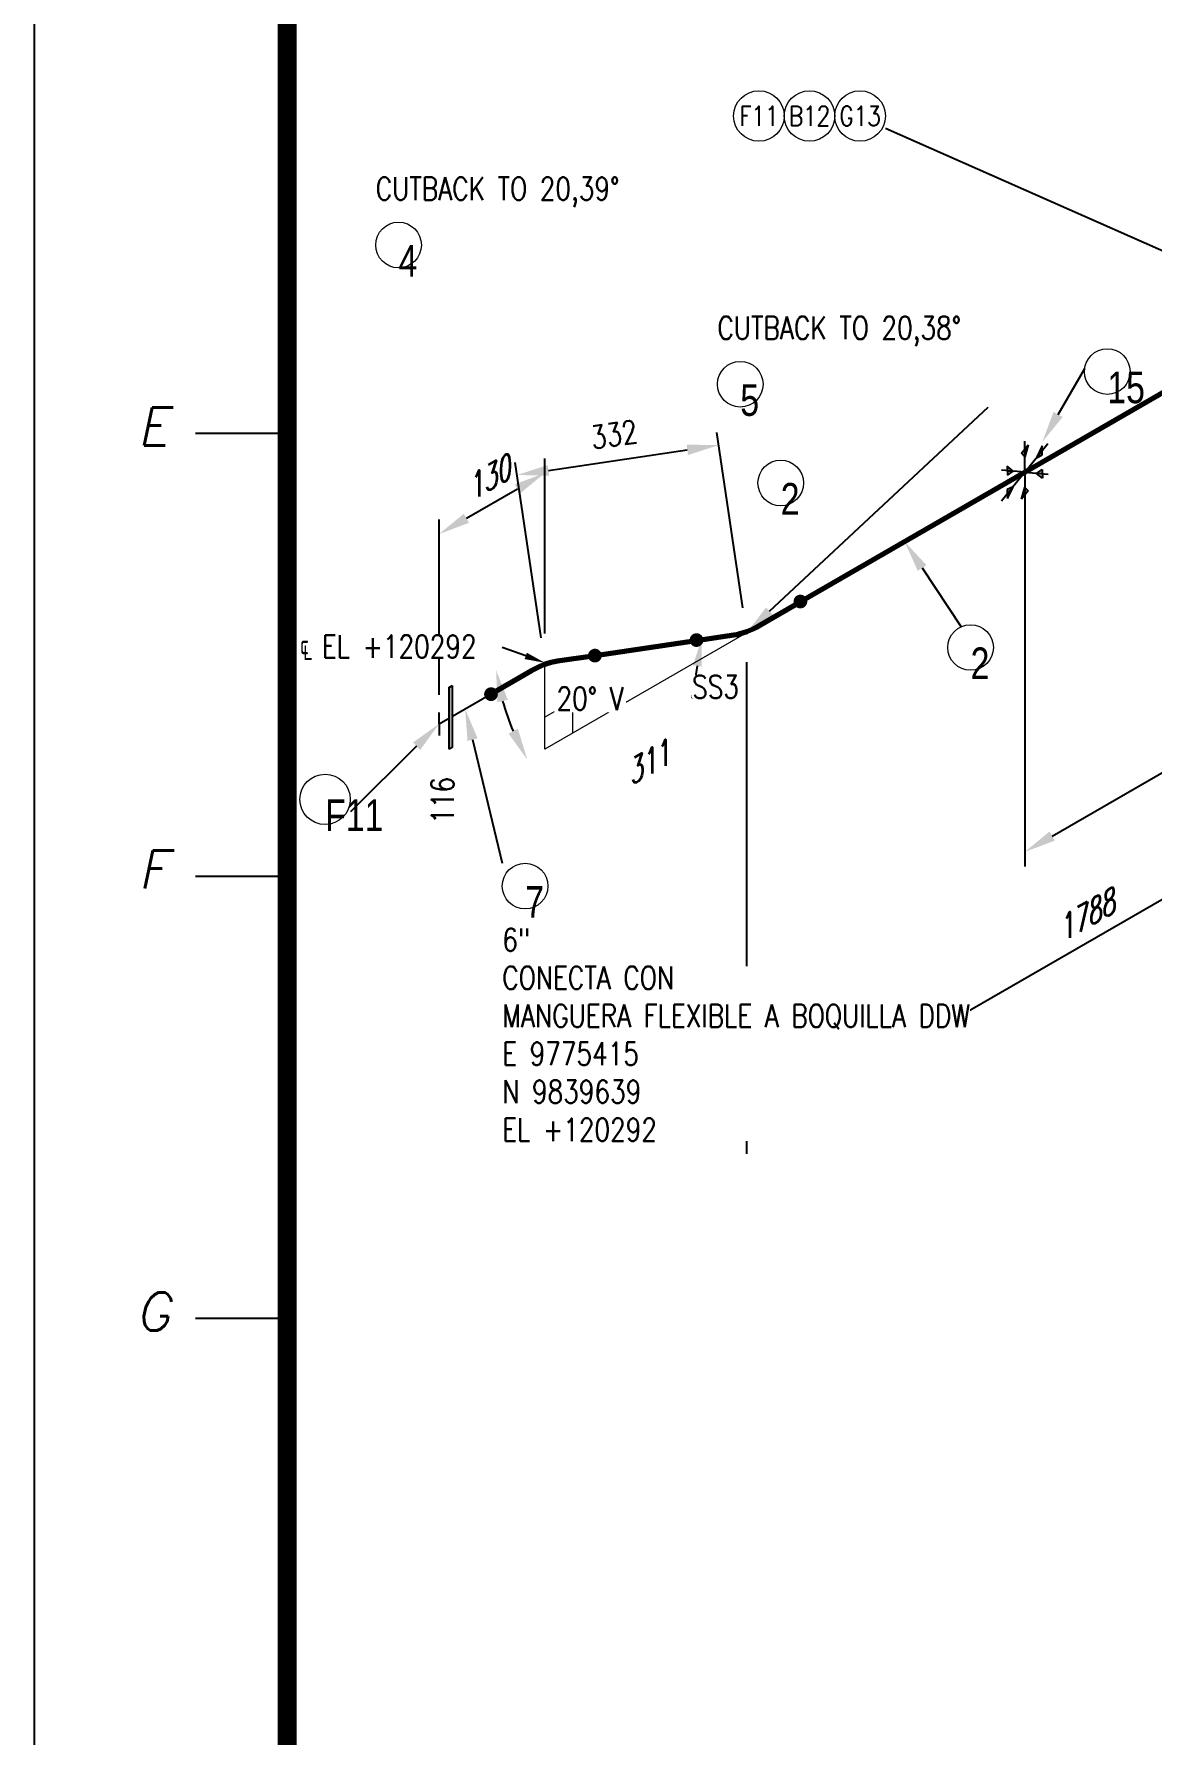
# Model space of a CAD drawing. Header units: millimetres. Extents: x 0 to 841, y 0 to 594.
# Drawn here: x 0 to 88.3, y 316.1 to 450.5 of the extents above; entities that cross this region are included whole.
import ezdxf
from ezdxf import colors
from ezdxf.entities.mleader import LeaderData, LeaderLine
from ezdxf.enums import TextEntityAlignment as Align
from ezdxf.math import Vec2, Vec3

# ---------------------------------------------------------------- set-up
doc = ezdxf.new("R2018")
doc.units = ezdxf.units.MM
doc.header["$LTSCALE"] = 0.25
doc.set_wipeout_variables(frame=1)
for name, color, linetype, lineweight in [('Annotation', 7, 'Continuous', 0), ('Dimension', 1, 'Continuous', 0), ('FORMATO_TEXTO', 7, 'Continuous', 13), ('Pipe', 3, 'Continuous', 70), ('Skew Box', 7, 'Continuous', 0)]:
    doc.layers.add(name, color=color, linetype=linetype, lineweight=lineweight)
for name, color, linetype in [('ROTULO', 7, 'Continuous'), ('Supports', 7, 'Continuous'), ('Title Block', 7, 'Continuous'), ('Valve', 4, 'Continuous'), ('Weld', 1, 'Continuous')]:
    doc.layers.add(name, color=color, linetype=linetype)
doc.styles.add('AdskIsoAnnotation', font='romans.shx', dxfattribs={"width": 0.8, "height": 1})
doc.styles.add('AdskIsoMetric', font='romans.shx', dxfattribs={"width": 0.8, "height": 1.8})
doc.styles.add('AdskIsoMetric-30', font='romans.shx', dxfattribs={"width": 0.8, "height": 1.8})
doc.styles.add('AdskIsoMetric30', font='romans.shx', dxfattribs={"width": 0.8, "oblique": 30, "height": 1.8})
doc.styles.add('ROMANS', font='romans', dxfattribs={"oblique": 10})
doc.styles.add('ROTULO_DML', font='iso.shx')
doc.styles.get("Standard").update_dxf_attribs({"font": 'arial.ttf'})
doc.dimstyles.new('AdskIsoMetric', dxfattribs={"dimtxt": 2.5, "dimasz": 2.5, "dimexe": 1, "dimexo": 2, "dimgap": 0.8, "dimtad": 1, "dimdec": 0, "dimrnd": 1, "dimzin": 0, "dimdsep": 46, "dimtxsty": 'AdskIsoMetric', "dimcen": 0, "dimclrt": 7, "dimadec": 0, "dimazin": 0, "dimtfac": 1, "dimtdec": 0, "dimtmove": 1, "dimatfit": 3, "dimfxl": 1, "dimtfill": 1, "dimfrac": 2, "dimtolj": 1, "dimtzin": 0, "dimarcsym": 0})

# ---------------------------------------------------------------- blocks, each defined once
blk = doc.blocks.new('Title Block A304')
at = {"layer": 'ROTULO', "color": 255}
for p, q in [((12.76, 418.93), (20, 418.93)), ((12.76, 383.93), (20, 383.93)), ((12.76, 349), (20, 349))]:
    blk.add_line(p, q, dxfattribs=at)
at = {"layer": 'ROTULO'}
blk.add_lwpolyline([(0, 0), (841, 0), (841, 594), (0, 594), (0, 0)], dxfattribs=at)
blk.add_lwpolyline([(0, 0), (841, 0), (841, 594), (0, 594), (0, 0)], dxfattribs=at)
at = {"layer": 'ROTULO', "const_width": 1.5}
blk.add_lwpolyline([(831, 583.69), (20, 583.69), (20, 10.31), (830.57, 10.31)], close=True, dxfattribs=at)
at = {"layer": 'FORMATO_TEXTO', "style": 'ROTULO_DML'}
for tag, p, height in [('PLANO ', (21.62, 575.97), 1.5), ('ARCHIVO ACAD', (786.29, 12.03), 1.6)]:
    blk.add_attdef(tag, p, '', height=height, dxfattribs=at)
at = {"layer": 'FORMATO_TEXTO', "style": 'ROMANS'}
for tag, p in [('PROYECTO 1', (787.04, 43.84)), ('PROYECTO 2', (787.33, 40.24)), ('LINENUMBER', (786.84, 36.53))]:
    blk.add_attdef(tag, text='', height=1.8, dxfattribs=at).set_placement(p, align=Align.CENTER)
at = {"layer": 'ROTULO', "color": 255, "style": 'ROMANS', "oblique": 12}
for s, p in [('E', (9.4, 417.96)), ('F', (9.4, 382.96)), ('G', (9.4, 348.02))]:
    blk.add_text(s, height=3, dxfattribs=at).set_placement(p, align=Align.CENTER)
blk = doc.blocks.new('Stub-End-1-IsoLeft')
at = {"color": 0, "linetype": 'ByBlock', "lineweight": -2, "extrusion": (0, 0.816497, 0.57735)}
for p, q in [((-0.106, 0.138), (-0.238, 0.061)), ((-0.172, 0.099), (0.172, -0.099))]:
    blk.add_line(p, q, dxfattribs=at)
blk = doc.blocks.new('FittingFlange-1-IsoLeft')
at = {"color": 0, "linetype": 'Continuous', "lineweight": -2}
blk.add_wipeout([(-0.158, -0.11), (-0.172, -0.102), (0.177, 0.1), (0.192, 0.091)], dxfattribs=at)
at = {"color": 0, "linetype": 'Continuous', "lineweight": -2, "extrusion": (0, 0.816497, 0.57735)}
for p, q in [((-0.177, -0.102), (0.177, 0.102)), ((0.196, 0.091), (-0.158, -0.113)), ((0.177, 0.102), (0.196, 0.091)), ((-0.158, -0.113), (-0.177, -0.102))]:
    blk.add_line(p, q, dxfattribs=at)
blk = doc.blocks.new('Support-Anchor-1-IsoLeft')
at = {"layer": 'Title Block'}
h = blk.add_hatch(color=256, dxfattribs=at)
h.paths.add_polyline_path([(-0.133, -0.077), (-0.098, -0.082), (-0.088, -0.051)], flags=0)
h.paths.add_polyline_path([(-0.088, -0.051), (-0.168, -0.071), (-0.133, -0.077)], flags=0)
h.paths.add_polyline_path([(-0.181, 0.028), (-0.207, 0.013), (-0.121, 0.019)], flags=0)
h.paths.add_polyline_path([(-0.181, 0.028), (-0.121, 0.019), (-0.156, 0.043)], flags=0)
h.paths.add_polyline_path([(-0.049, 0.105), (-0.074, 0.09), (-0.032, 0.07)], flags=0)
h.paths.add_polyline_path([(0.086, 0.05), (0.13, 0.075), (0.095, 0.08)], flags=0)
h.paths.add_polyline_path([(0.121, -0.019), (0.181, -0.028), (0.207, -0.013)], flags=0)
h.paths.add_polyline_path([(0.049, -0.105), (0.074, -0.09), (0.032, -0.07)], flags=0)
h.paths.add_polyline_path([(0.023, -0.12), (0.049, -0.105), (0.032, -0.07)], flags=0)
h.paths.add_polyline_path([(0.121, -0.019), (0.156, -0.043), (0.181, -0.028)], flags=0)
h.paths.add_polyline_path([(0.13, 0.075), (0.086, 0.05), (0.165, 0.07)], flags=0)
h.paths.add_polyline_path([(-0.049, 0.105), (-0.032, 0.07), (-0.023, 0.12)], flags=0)
at = {"color": 0, "linetype": 'ByBlock', "lineweight": -2, "ltscale": 0.0625, "extrusion": (0, 0.816497, 0.57735)}
for p, q in [((-0.074, 0.09), (-0.023, 0.12)), ((-0.023, 0.12), (-0.032, 0.07)), ((-0.156, 0.043), (-0.207, 0.013)), ((-0.207, 0.013), (-0.121, 0.019)), ((-0.181, 0.028), (-0.121, 0.019)), ((-0.121, 0.019), (-0.156, 0.043)), ((-0.032, 0.07), (-0.074, 0.09)), ((-0.049, 0.105), (-0.032, 0.07)), ((0.086, 0.05), (0.095, 0.08)), ((0.13, 0.075), (0.086, 0.05)), ((0.165, 0.07), (0.086, 0.05)), ((0.095, 0.08), (0.165, 0.07)), ((-0.168, -0.071), (-0.088, -0.051)), ((-0.098, -0.082), (-0.168, -0.071)), ((-0.133, -0.077), (-0.088, -0.051)), ((-0.088, -0.051), (-0.098, -0.082)), ((0.032, -0.07), (0.023, -0.12)), ((0.023, -0.12), (0.074, -0.09)), ((0.049, -0.105), (0.032, -0.07)), ((0.074, -0.09), (0.032, -0.07)), ((0.207, -0.013), (0.121, -0.019)), ((0.181, -0.028), (0.121, -0.019)), ((0.121, -0.019), (0.156, -0.043)), ((0.156, -0.043), (0.207, -0.013))]:
    blk.add_line(p, q, dxfattribs=at)
at = {"color": 0, "linetype": 'ByBlock', "lineweight": -2, "extrusion": (0, 0.816497, 0.57735)}
for q in [(-0.065, 0.139), (-0.241, 0.037), (-0.177, -0.102), (0.177, 0.102), (0.065, -0.139), (0.241, -0.037)]:
    blk.add_line((0, 0), q, dxfattribs=at)
blk = doc.blocks.new('*D77')
at = {"layer": 'Defpoints', "color": 0, "transparency": 16777216}
for p in [(56.29, 403.15, 0), (36.51, 400.22, 0), (37.03, 397.77), (38.97, 393.15, 0)]:
    blk.add_point(p, dxfattribs=at)
at = {"layer": 'Dimension', "color": 0, "lineweight": -2, "transparency": 16777216}
blk.add_arc((56.29, 403.15), 20, 195.6005, 202.8334, dxfattribs=at)
at = {"layer": 'Dimension', "color": 0, "transparency": 16777216}
for points in [[(36.62, 397.69), (37.44, 397.86), (36.51, 400.22)], [(38.23, 395.58), (37.49, 395.2), (38.97, 393.15)]]:
    blk.add_solid(points, dxfattribs=at)
at = {"layer": 'Dimension', "color": 7, "transparency": 16777216, "insert": (43.94, 397.96), "char_height": 1.8, "attachment_point": 5, "style": 'AdskIsoMetric', "bg_fill": 3, "box_fill_scale": 1.1, "bg_fill_color": 256, "bg_fill_true_color": 13158600, "bg_fill_transparency": 0}
blk.add_mtext('\\A1;20° V', dxfattribs=at)
blk = doc.blocks.new('*D95')
at = {"layer": 'Defpoints', "color": 0, "transparency": 16777216}
for p in [(109.59, 433.92, 0), (78.29, 415.85, 0), (109.59, 403.92)]:
    blk.add_point(p, dxfattribs=at)
at = {"layer": 'Dimension', "color": 0, "lineweight": -2, "transparency": 16777216}
for p, q in [((78.29, 413.54), (78.29, 384.69)), ((80.45, 387.1), (107.42, 402.67))]:
    blk.add_line(p, q, dxfattribs=at)
at = {"layer": 'Dimension', "color": 0, "transparency": 16777216}
for points in [[(107.22, 403.03), (107.63, 402.31), (109.59, 403.92)], [(80.24, 387.46), (80.66, 386.74), (78.29, 385.85)]]:
    blk.add_solid(points, dxfattribs=at)
at = {"layer": 'Dimension', "color": 7, "transparency": 16777216, "insert": (93.94, 397.07), "char_height": 1.8, "attachment_point": 5, "rotation": 30, "style": 'AdskIsoMetric30', "bg_fill": 3, "box_fill_scale": 1.1, "bg_fill_color": 256, "bg_fill_true_color": 13158600, "bg_fill_transparency": 0}
blk.add_mtext('\\A1;1585', dxfattribs=at)
blk = doc.blocks.new('*D96')
at = {"layer": 'Defpoints', "color": 0, "transparency": 16777216}
for p in [(109.59, 433.92, 0), (56.29, 403.15, 0), (109.59, 393.92)]:
    blk.add_point(p, dxfattribs=at)
at = {"layer": 'Dimension', "color": 0, "lineweight": -2, "transparency": 16777216}
for p, q in [((56.29, 400.84), (56.29, 362)), ((58.46, 364.4), (107.42, 392.67))]:
    blk.add_line(p, q, dxfattribs=at)
at = {"layer": 'Dimension', "color": 0, "transparency": 16777216}
for points in [[(107.22, 393.03), (107.63, 392.31), (109.59, 393.92)], [(58.25, 364.76), (58.67, 364.04), (56.29, 363.15)]]:
    blk.add_solid(points, dxfattribs=at)
at = {"layer": 'Dimension', "color": 7, "transparency": 16777216, "insert": (82.94, 380.72), "char_height": 1.8, "attachment_point": 5, "rotation": 30, "style": 'AdskIsoMetric30', "bg_fill": 3, "box_fill_scale": 1.1, "bg_fill_color": 256, "bg_fill_true_color": 13158600, "bg_fill_transparency": 0}
blk.add_mtext('\\A1;1788', dxfattribs=at)
blk = doc.blocks.new('*D97')
at = {"layer": 'Defpoints', "color": 0, "transparency": 16777216}
for p in [(54.09, 417.99), (56.29, 403.15, 0), (40.37, 400.79, 0)]:
    blk.add_point(p, dxfattribs=at)
at = {"layer": 'Dimension', "color": 0, "lineweight": -2, "transparency": 16777216}
for p, q in [((56, 405.13), (53.95, 418.98)), ((40.64, 415.99), (51.62, 417.62)), ((40.07, 402.77), (38.02, 416.62))]:
    blk.add_line(p, q, dxfattribs=at)
at = {"layer": 'Dimension', "color": 0, "transparency": 16777216}
for points in [[(51.56, 418.03), (51.68, 417.21), (54.09, 417.99)], [(40.58, 416.41), (40.7, 415.58), (38.17, 415.63)]]:
    blk.add_solid(points, dxfattribs=at)
at = {"layer": 'Dimension', "color": 7, "transparency": 16777216, "insert": (45.83, 418.83), "char_height": 1.8, "attachment_point": 5, "rotation": 8.4338, "style": 'AdskIsoMetric', "bg_fill": 3, "box_fill_scale": 1.1, "bg_fill_color": 256, "bg_fill_true_color": 13158600, "bg_fill_transparency": 0}
blk.add_mtext('\\A1;332', dxfattribs=at)
blk = doc.blocks.new('*D98')
at = {"layer": 'Defpoints', "color": 0, "transparency": 16777216}
for p in [(40.37, 415.79), (40.37, 400.79, 0), (32, 395.96, 0)]:
    blk.add_point(p, dxfattribs=at)
at = {"layer": 'Dimension', "color": 0, "lineweight": -2, "transparency": 16777216}
for p, q in [((40.37, 403.1), (40.37, 416.94)), ((34.16, 412.21), (38.2, 414.54)), ((32, 398.27), (32, 412.11))]:
    blk.add_line(p, q, dxfattribs=at)
at = {"layer": 'Dimension', "color": 0, "transparency": 16777216}
blk.add_solid([(33.96, 412.57), (34.37, 411.85), (32, 410.96)], dxfattribs=at)
at = {"layer": 'Dimension', "color": 7, "transparency": 16777216, "insert": (35.74, 415.3), "char_height": 1.8, "attachment_point": 5, "rotation": 30.0014, "style": 'AdskIsoMetric30', "bg_fill": 3, "box_fill_scale": 1.1, "bg_fill_color": 256, "bg_fill_true_color": 13158600, "bg_fill_transparency": 0}
blk.add_mtext('\\A1;130', dxfattribs=at)
at = {"layer": 'Dimension', "color": 0, "transparency": 16777216}
blk.add_solid([(37.99, 414.9), (38.41, 414.18), (40.37, 415.79)], dxfattribs=at)
blk = doc.blocks.new('*D99')
at = {"layer": 'Defpoints', "color": 0, "transparency": 16777216}
for p in [(56.29, 403.15, 0), (40.37, 393.96, 0), (40.37, 393.96)]:
    blk.add_point(p, dxfattribs=at)
at = {"layer": 'Dimension', "color": 7, "transparency": 16777216, "insert": (48.33, 392.79), "char_height": 1.8, "attachment_point": 5, "rotation": 30, "style": 'AdskIsoMetric30', "bg_fill": 3, "box_fill_scale": 1.1, "bg_fill_color": 256, "bg_fill_true_color": 13158600, "bg_fill_transparency": 0}
blk.add_mtext('\\A1;311', dxfattribs=at)
blk = doc.blocks.new('*D100')
at = {"layer": 'Defpoints', "color": 0, "transparency": 16777216}
for p in [(40.37, 400.79, 0), (40.37, 400.79), (40.37, 393.96, 0)]:
    blk.add_point(p, dxfattribs=at)
at = {"layer": 'Dimension', "color": 7, "transparency": 16777216, "insert": (32.28, 389.92), "char_height": 1.8, "attachment_point": 5, "rotation": 90, "style": 'AdskIsoMetric-30', "bg_fill": 3, "box_fill_scale": 1.1, "bg_fill_color": 256, "bg_fill_true_color": 13158600, "bg_fill_transparency": 0}
blk.add_mtext('\\A1;116', dxfattribs=at)
blk = doc.blocks.new('Elbow-7-Iso2DSkew90')
at = {"color": 0, "linetype": 'ByBlock', "lineweight": -2, "extrusion": (-0.707107, 0.408248, -0.57735)}
for p, q in [((0.99, 0.15), (3.98, 0.59)), ((-4.24, -2.45), (-1.06, -0.61))]:
    blk.add_line(p, q, dxfattribs=at)
at = {"linetype": 'ByBlock', "extrusion": (7.21111e-17, -4.16334e-17, -1)}
blk.add_ellipse((-1.06, -7.42), major_axis=(4.17, 7.22), ratio=0.57735, start_param=-0.785427, end_param=-0.429618, dxfattribs=at)
blk = doc.blocks.new('Elbow-1-Iso2DSkew110')
at = {"color": 0, "linetype": 'ByBlock', "lineweight": -2, "extrusion": (0.707107, -0.408248, 0.57735)}
for p, q in [((1.06, 0.61), (4.24, 2.45)), ((-3.98, -0.59), (-0.99, -0.15))]:
    blk.add_line(p, q, dxfattribs=at)
at = {"linetype": 'ByBlock'}
blk.add_ellipse((1.06, 7.42), major_axis=(4.17, 7.23), ratio=0.57735, start_param=3.571208, end_param=3.926991, dxfattribs=at)
blk = doc.blocks.new('Buttweld')
at = {"lineweight": -2}
blk.add_hatch(color=0, dxfattribs=at).paths.add_polyline_path([(0.044, -0.003), (0.043, 0.005), (0.041, 0.013), (0.038, 0.02), (0.033, 0.026), (0.028, 0.032), (0.021, 0.037), (0.014, 0.04), (0.007, 0.042), (-0.001, 0.043), (-0.009, 0.042), (-0.017, 0.04), (-0.024, 0.037), (-0.03, 0.032), (-0.036, 0.026), (-0.04, 0.02), (-0.044, 0.013), (-0.046, 0.005), (-0.047, -0.003), (-0.046, -0.01), (-0.044, -0.018), (-0.04, -0.025), (-0.036, -0.032), (-0.03, -0.037), (-0.024, -0.042), (-0.017, -0.045), (-0.009, -0.047), (-0.001, -0.048), (0.007, -0.047), (0.014, -0.045), (0.021, -0.042), (0.028, -0.037), (0.033, -0.032), (0.038, -0.025), (0.041, -0.018), (0.043, -0.01)], is_closed=False, flags=0)
blk = doc.blocks.new('AnnoCircle')
at = {"color": 0, "linetype": 'ByBlock', "lineweight": -2}
blk.add_circle((0, 0), 1.002, dxfattribs=at)
at = {"color": 0, "linetype": 'ByBlock', "lineweight": -2, "width": 0.8, "flags": 106}
blk.add_attdef('XX', text='', height=1, dxfattribs=at).set_placement((0, 0), align=Align.MIDDLE_CENTER)
blk = doc.blocks.new('AnnoGroupThreeCircle')
at = {"color": 0, "linetype": 'ByBlock', "lineweight": -2}
blk.add_wipeout([(3.33, -1.11), (3.33, 1.11), (-3.33, 1.11), (-3.33, -1.11)], dxfattribs=at)
for centre in [(-2.22, 0), (0, 0), (2.22, 0)]:
    blk.add_circle(centre, 1.11, dxfattribs=at)
at = {"color": 0, "linetype": 'ByBlock', "lineweight": -2, "style": 'AdskIsoAnnotation', "width": 0.8}
for tag, p in [('X00', (-2.22, 0)), ('X03', (0, 0)), ('X06', (2.22, 0))]:
    blk.add_attdef(tag, text='', height=0.867, dxfattribs=at).set_placement(p, align=Align.MIDDLE_CENTER)
blk = doc.blocks.new('AnnoGroupOneCircle')
at = {"color": 0, "linetype": 'ByBlock', "lineweight": -2}
blk.add_wipeout([(1.11, 1.11), (-1.11, 1.11), (-1.11, -1.11), (1.11, -1.11)], dxfattribs=at)
blk.add_circle((0, 0), 1.106, dxfattribs=at)
at = {"color": 0, "linetype": 'ByBlock', "lineweight": -2, "width": 0.8, "flags": 106}
blk.add_attdef('X00', text='', height=0.867, dxfattribs=at).set_placement((0, 0), align=Align.MIDDLE_CENTER)

msp = doc.modelspace()

# ---------------------------------------------------------------- linework, layer by layer
at = {"layer": 'Skew Box', "elevation": 0}
msp.add_lwpolyline([(56.293, 403.151), (40.368, 393.957), (40.368, 400.79)], dxfattribs=at)
at = {"layer": 'Skew Box', "color": 1}
msp.add_lwpolyline([(42.568, 395.227), (42.568, 397.767), (40.368, 396.497)], dxfattribs=at)

# ---------------------------------------------------------------- block references
at = {"layer": 'Annotation'}
ref = msp.add_blockref('AnnoCircle', (28.803, 433.803, 0), dxfattribs=dict(at, xscale=1.8, yscale=1.8, zscale=1.8))
lines = msp.add_mtext('\\W0.8000;4', dxfattribs={"layer": '0', "color": 0, "linetype": 'ByBlock', "lineweight": -2, "insert": (28.803, 433.803, 0), "char_height": 2.5, "attachment_point": 1})
ref.add_attrib('XX', '', (28.803, 433.803, 0), dxfattribs={"flags": 104}).embed_mtext(lines)
ref = msp.add_blockref('AnnoCircle', (38.803, 383.146, 0), dxfattribs=dict(at, xscale=1.8, yscale=1.8, zscale=1.8))
lines = msp.add_mtext('\\W0.8000;7', dxfattribs={"layer": '0', "color": 0, "linetype": 'ByBlock', "lineweight": -2, "insert": (38.803, 383.146, 0), "char_height": 2.5, "attachment_point": 1})
ref.add_attrib('XX', '', (38.803, 383.146, 0), dxfattribs={"flags": 104}).embed_mtext(lines)
at = {"layer": 'Supports', "xscale": 12, "yscale": 12, "zscale": 12, "rotation": 240.0000041951004}
msp.add_blockref('Support-Anchor-1-IsoLeft', (78.286, 415.849, 0), dxfattribs=at)
at = {"layer": 'Title Block'}
msp.add_blockref('Title Block A304', (0, 0), dxfattribs=at)
at = {"layer": 'Title Block', "xscale": 12, "yscale": 12, "zscale": 12, "rotation": 60.00145117732704}
msp.add_blockref('Stub-End-1-IsoLeft', (34.063, 397.15, 0), dxfattribs=at)

# ---------------------------------------------------------------- leaders
at = {"layer": 'Annotation'}
ml = msp.add_multileader_mtext('Standard', dxfattribs=at)
ml.set_content('')
ml.set_leader_properties()
ml.build(insert=Vec2(0, 0))
ml.multileader.update_dxf_attribs({"dogleg_length": 0, "arrow_head_size": 2.5})
ctx = ml.context
ctx.base_point, ctx.arrow_head_size = Vec3(67.269, 443.002), 2.5
notes = []
notes.append((ctx, [(0, (1, 1, 0), (67.269, 443.002), (-1, 0), 0, [(0, [(99.13, 428.934)], 0, [])])]))
ctx.mtext, ml.multileader.dxf.content_type = None, 0
ml = msp.add_multileader_mtext('Standard', dxfattribs=at)
ml.set_content('')
ml.set_leader_properties()
ml.build(insert=Vec2(0, 0))
ml.multileader.update_dxf_attribs({"dogleg_length": 0, "arrow_head_size": 2.5})
ctx = ml.context
ctx.base_point, ctx.arrow_head_size = Vec3(83.018, 424.058), 2.5
notes.append((ctx, [(0, (1, 1, 0), (83.018, 424.058), (-1, 0), 0, [(0, [(79.667, 418.244)], 0, [])])]))
ctx.mtext, ml.multileader.dxf.content_type = None, 0
ml = msp.add_multileader_mtext('Standard', dxfattribs=at)
ml.set_content('')
ml.set_leader_properties()
ml.build(insert=Vec2(0, 0))
ml.multileader.update_dxf_attribs({"dogleg_length": 0, "arrow_head_size": 2.5})
ctx = ml.context
ctx.base_point, ctx.arrow_head_size = Vec3(73.25, 403.64), 2.5
notes.append((ctx, [(0, (1, 1, 0), (73.25, 403.64), (-1, 0), 0, [(0, [(68.789, 410.366)], 0, [])])]))
ctx.mtext, ml.multileader.dxf.content_type = None, 0
for ctx, leaders in notes:
    for number, flags, end, landing, length, lines in leaders:
        leader = LeaderData()
        leader.index, (leader.has_last_leader_line, leader.has_dogleg_vector, leader.attachment_direction) = number, flags
        leader.last_leader_point, leader.dogleg_vector, leader.dogleg_length = Vec3(end), Vec3(landing), length
        for number, points, colour, breaks in lines:
            line = LeaderLine()
            line.index, line.vertices, line.color, line.breaks = number, Vec3.list(points), colors.encode_raw_color(colour), breaks
            leader.lines.append(line)
        ctx.leaders.append(leader)

# ---------------------------------------------------------------- next in the draw order: block references
at = {"layer": 'Annotation', "xscale": 1.8, "yscale": 1.8, "zscale": 1.8}
msp.add_blockref('AnnoGroupThreeCircle', (61.275, 444, 0), dxfattribs=at).add_auto_attribs({'X03': 'B12', 'X06': 'G13', 'X00': 'F11'})
at = {"layer": 'Valve', "xscale": 12, "yscale": 12, "zscale": 12, "rotation": 240.0014511746292}
msp.add_blockref('FittingFlange-1-IsoLeft', (33.032, 396.554, 0), dxfattribs=at)

# ---------------------------------------------------------------- next in the draw order: texts
at = {"layer": 'Annotation', "char_height": 1.8, "attachment_point": 7, "style": 'AdskIsoAnnotation', "bg_fill": 3, "box_fill_scale": 1, "bg_fill_color": 256, "bg_fill_true_color": 13158600, "bg_fill_transparency": 0}
for s, insert in [('{\\Q0;CUTBACK TO 20,39°}', (27, 436.806, 0)), ('{\\Q0;6"}', (37, 378, 0))]:
    msp.add_mtext(s, dxfattribs=dict(at, insert=insert))

# ---------------------------------------------------------------- next in the draw order: dimensions: what is measured, and where the dimension line sits
at = {"layer": 'Dimension'}
dim = msp.add_linear_dim(base=(109.589, 403.922), p1=(78.286, 415.849, 0), p2=(109.589, 433.922, 0), angle=30, text='1585', dimstyle='AdskIsoMetric', override={"dimtad": 0, "dimlfac": 43.854032, "dimtxsty": 'AdskIsoMetric30', "dimse1": 0, "dimse2": 1, "dimsd1": 0, "dimsd2": 0, "dimtmove": 1}, dxfattribs=at)
dim.commit()
dim.dimension.update_dxf_attribs({"geometry": '*D95', "text_midpoint": (93.938, 397.068), "dimtype": 160})
dim = msp.add_angular_dim_3p(base=(37.032, 397.765), center=(56.293, 403.151, 0), p1=(38.973, 393.151, 0), p2=(36.509, 400.218, 0), text='20° V', dimstyle='AdskIsoMetric', override={"dimexe": 20, "dimexo": 0, "dimtad": 1, "dimtih": 0, "dimse1": 1, "dimse2": 1, "dimsd1": 0, "dimsd2": 0}, dxfattribs=at)
dim.commit()
dim.dimension.update_dxf_attribs({"geometry": '*D77', "text_midpoint": (43.944, 397.955), "dimtype": 165})

# ---------------------------------------------------------------- next in the draw order: leaders
at = {"layer": 'Annotation'}
ml = msp.add_multileader_mtext('Standard', dxfattribs=at)
ml.set_content('')
ml.set_leader_properties()
ml.build(insert=Vec2(0, 0))
ml.multileader.update_dxf_attribs({"dogleg_length": 0, "arrow_head_size": 2.5})
ctx = ml.context
ctx.base_point, ctx.arrow_head_size = Vec3(75.394, 421), 2.5
notes = []
notes.append((ctx, [(0, (1, 1, 0), (75.394, 421), (-1, 0), 0, [(0, [(56.293, 403.151)], 0, [])])]))
ctx.mtext, ml.multileader.dxf.content_type = None, 0
ml = msp.add_multileader_mtext('Standard', dxfattribs=at)
ml.set_content('')
ml.set_leader_properties()
ml.build(insert=Vec2(0, 0))
ml.multileader.update_dxf_attribs({"dogleg_length": 0, "arrow_head_size": 1.61})
ctx = ml.context
ctx.base_point, ctx.arrow_head_size = Vec3(37, 402), 1.61
notes.append((ctx, [(0, (1, 1, 0), (37, 402), (-1, 0), 0, [(0, [(40.368, 400.79)], 0, [])])]))
ctx.mtext, ml.multileader.dxf.content_type = None, 0
ml = msp.add_multileader_mtext('Standard', dxfattribs=at)
ml.set_content('')
ml.set_leader_properties()
ml.build(insert=Vec2(0, 0))
ml.multileader.update_dxf_attribs({"dogleg_length": 0, "arrow_head_size": 2.107})
ctx = ml.context
ctx.base_point, ctx.arrow_head_size = Vec3(52, 398), 2.107
notes.append((ctx, [(0, (1, 1, 0), (52, 398), (-1, 0), 0, [(0, [(52.738, 402.624)], 0, [])])]))
ctx.mtext, ml.multileader.dxf.content_type = None, 0
ml = msp.add_multileader_mtext('Standard', dxfattribs=at)
ml.set_content('')
ml.set_leader_properties()
ml.build(insert=Vec2(0, 0))
ml.multileader.update_dxf_attribs({"dogleg_length": 0, "arrow_head_size": 2.5})
ctx = ml.context
ctx.base_point, ctx.arrow_head_size = Vec3(37, 384.949), 2.5
notes.append((ctx, [(0, (1, 1, 0), (37, 384.949), (-1, 0), 0, [(0, [(34.063, 397.15)], 0, [])])]))
ctx.mtext, ml.multileader.dxf.content_type = None, 0
ml = msp.add_multileader_mtext('Standard', dxfattribs=at)
ml.set_content('')
ml.set_leader_properties()
ml.build(insert=Vec2(0, 0))
ml.multileader.update_dxf_attribs({"dogleg_length": 0, "arrow_head_size": 2.5})
ctx = ml.context
ctx.base_point, ctx.arrow_head_size = Vec3(24.998, 389.002), 2.5
notes.append((ctx, [(0, (1, 1, 0), (24.998, 389.002), (-1, 0), 0, [(0, [(32, 395.959)], 0, [])])]))
ctx.mtext, ml.multileader.dxf.content_type = None, 0
for ctx, leaders in notes:
    for number, flags, end, landing, length, lines in leaders:
        leader = LeaderData()
        leader.index, (leader.has_last_leader_line, leader.has_dogleg_vector, leader.attachment_direction) = number, flags
        leader.last_leader_point, leader.dogleg_vector, leader.dogleg_length = Vec3(end), Vec3(landing), length
        for number, points, colour, breaks in lines:
            line = LeaderLine()
            line.index, line.vertices, line.color, line.breaks = number, Vec3.list(points), colors.encode_raw_color(colour), breaks
            leader.lines.append(line)
        ctx.leaders.append(leader)

# ---------------------------------------------------------------- next in the draw order: block references
ref = msp.add_blockref('AnnoGroupOneCircle', (23, 390), dxfattribs=dict(at, xscale=1.8, yscale=1.8, zscale=1.8))
lines = msp.add_mtext('\\W0.8000;F11', dxfattribs={"layer": '0', "color": 0, "linetype": 'ByBlock', "lineweight": -2, "insert": (23, 390), "char_height": 2.5, "attachment_point": 1})
ref.add_attrib('X00', '', (23, 390), dxfattribs={"flags": 104}).embed_mtext(lines)

# ---------------------------------------------------------------- next in the draw order: dimensions: what is measured, and where the dimension line sits
at = {"layer": 'Dimension'}
dim = msp.add_linear_dim(base=(109.589, 393.922), p1=(56.293, 403.151, 0), p2=(109.589, 433.922, 0), angle=30, text='1788', dimstyle='AdskIsoMetric', override={"dimtad": 0, "dimlfac": 29.054518, "dimtxsty": 'AdskIsoMetric30', "dimse1": 0, "dimse2": 1, "dimsd1": 0, "dimsd2": 0, "dimtmove": 1}, dxfattribs=at)
dim.commit()
dim.dimension.update_dxf_attribs({"geometry": '*D96', "text_midpoint": (82.941, 380.719), "dimtype": 160})

# ---------------------------------------------------------------- next in the draw order: linework, layer by layer
at = {"layer": 'Pipe'}
msp.add_lwpolyline([(60.536, 405.601), (96.036, 426.097)], dxfattribs=at)

# ---------------------------------------------------------------- next in the draw order: block references
at = {"layer": 'Annotation'}
ref = msp.add_blockref('AnnoCircle', (84.803, 423.803), dxfattribs=dict(at, xscale=1.8, yscale=1.8, zscale=1.8))
lines = msp.add_mtext('\\W0.8000;15', dxfattribs={"layer": '0', "color": 0, "linetype": 'ByBlock', "lineweight": -2, "insert": (84.803, 423.803), "char_height": 2.5, "attachment_point": 1})
ref.add_attrib('XX', '', (84.803, 423.803), dxfattribs={"flags": 104}).embed_mtext(lines)
ref = msp.add_blockref('AnnoCircle', (59, 415), dxfattribs=dict(at, xscale=1.8, yscale=1.8, zscale=1.8))
lines = msp.add_mtext('\\W0.8000;2', dxfattribs={"layer": '0', "color": 0, "linetype": 'ByBlock', "lineweight": -2, "insert": (59, 415), "char_height": 2.5, "attachment_point": 1})
ref.add_attrib('XX', '', (59, 415), dxfattribs={"flags": 104}).embed_mtext(lines)
ref = msp.add_blockref('AnnoCircle', (74, 402), dxfattribs=dict(at, xscale=1.8, yscale=1.8, zscale=1.8))
lines = msp.add_mtext('\\W0.8000;2', dxfattribs={"layer": '0', "color": 0, "linetype": 'ByBlock', "lineweight": -2, "insert": (74, 402), "char_height": 2.5, "attachment_point": 1})
ref.add_attrib('XX', '', (74, 402), dxfattribs={"flags": 104}).embed_mtext(lines)
at = {"layer": 'Weld', "xscale": 12, "yscale": 12, "zscale": 12, "rotation": 179.9999985212206}
msp.add_blockref('Buttweld', (60.536, 405.601, 0), dxfattribs=at)

# ---------------------------------------------------------------- next in the draw order: texts
at = {"layer": 'Annotation', "insert": (37, 363, 0), "char_height": 1.8, "attachment_point": 7, "style": 'AdskIsoAnnotation', "bg_fill": 3, "box_fill_scale": 1, "bg_fill_color": 256, "bg_fill_true_color": 13158600, "bg_fill_transparency": 0}
msp.add_mtext('CONECTA CON^JMANGUERA FLEXIBLE A BOQUILLA DDW^JE 9775415^JN 9839639^JEL +120292', dxfattribs=at)

# ---------------------------------------------------------------- next in the draw order: dimensions: what is measured, and where the dimension line sits
at = {"layer": 'Dimension'}
dim = msp.add_linear_dim(base=(54.093, 417.989), p1=(40.368, 400.79, 0), p2=(56.293, 403.151, 0), angle=8.43382, text='332', dimstyle='AdskIsoMetric', override={"dimtad": 0, "dimlfac": 20.610429, "dimtxsty": 'AdskIsoMetric', "dimse1": 0, "dimse2": 0, "dimsd1": 0, "dimsd2": 0, "dimtmove": 1}, dxfattribs=at)
dim.commit()
dim.dimension.update_dxf_attribs({"geometry": '*D97', "text_midpoint": (45.831, 418.829), "dimtype": 160})

# ---------------------------------------------------------------- next in the draw order: block references
at = {"layer": 'Annotation'}
ref = msp.add_blockref('AnnoCircle', (55.803, 422.803, 0), dxfattribs=dict(at, xscale=1.8, yscale=1.8, zscale=1.8))
lines = msp.add_mtext('\\W0.8000;5', dxfattribs={"layer": '0', "color": 0, "linetype": 'ByBlock', "lineweight": -2, "insert": (55.803, 422.803, 0), "char_height": 2.5, "attachment_point": 1})
ref.add_attrib('XX', '', (55.803, 422.803, 0), dxfattribs={"flags": 104}).embed_mtext(lines)

# ---------------------------------------------------------------- next in the draw order: texts
at = {"layer": 'Annotation', "insert": (54, 425.806, 0), "char_height": 1.8, "attachment_point": 7, "style": 'AdskIsoAnnotation', "bg_fill": 3, "box_fill_scale": 1, "bg_fill_color": 256, "bg_fill_true_color": 13158600, "bg_fill_transparency": 0}
msp.add_mtext('{\\Q0;CUTBACK TO 20,38°}', dxfattribs=at)

# ---------------------------------------------------------------- next in the draw order: dimensions: what is measured, and where the dimension line sits
at = {"layer": 'Dimension'}
dim = msp.add_linear_dim(base=(40.368, 415.79), p1=(32, 395.959, 0), p2=(40.368, 400.79, 0), angle=30.00145, text='130', dimstyle='AdskIsoMetric', override={"dimtad": 0, "dimlfac": 13.479748, "dimtxsty": 'AdskIsoMetric30', "dimse1": 0, "dimse2": 0, "dimsd1": 0, "dimsd2": 0, "dimtmove": 1}, dxfattribs=at)
dim.commit()
dim.dimension.update_dxf_attribs({"geometry": '*D98', "text_midpoint": (35.744, 415.303), "dimtype": 160})

# ---------------------------------------------------------------- next in the draw order: dimensions: what is measured, and where the dimension line sits
dim = msp.add_linear_dim(base=(40.368, 393.956), p1=(56.293, 403.151, 0), p2=(40.368, 393.957, 0), angle=210, text='311', dimstyle='AdskIsoMetric', override={"dimtad": 0, "dimlfac": 16.914257, "dimtxsty": 'AdskIsoMetric30', "dimse1": 1, "dimse2": 1, "dimsd1": 1, "dimsd2": 1, "dimtmove": 2}, dxfattribs=at)
dim.commit()
dim.dimension.update_dxf_attribs({"geometry": '*D99', "text_midpoint": (48.331, 392.792), "dimtype": 160})

# ---------------------------------------------------------------- next in the draw order: linework, layer by layer
at = {"layer": 'Pipe'}
msp.add_lwpolyline([(44.345, 401.38), (52.316, 402.562)], dxfattribs=at)

# ---------------------------------------------------------------- next in the draw order: block references
msp.add_blockref('Elbow-1-Iso2DSkew110', (56.293, 403.151, 0), dxfattribs=at)
at = {"layer": 'Weld', "xscale": 12, "yscale": 12, "zscale": 12}
for p, rotation in [((52.316, 402.562, 0), 156.6708287615412), ((44.345, 401.38, 0), 336.6709700791336)]:
    msp.add_blockref('Buttweld', p, dxfattribs=dict(at, rotation=rotation))

# ---------------------------------------------------------------- next in the draw order: texts
at = {"layer": 'Annotation', "insert": (52, 398, 0), "char_height": 1.8, "attachment_point": 7, "style": 'AdskIsoAnnotation', "bg_fill": 3, "box_fill_scale": 1, "bg_fill_color": 256, "bg_fill_true_color": 13158600, "bg_fill_transparency": 0}
msp.add_mtext('{\\Q0;SS3}', dxfattribs=at)

# ---------------------------------------------------------------- next in the draw order: dimensions: what is measured, and where the dimension line sits
at = {"layer": 'Dimension'}
dim = msp.add_linear_dim(base=(40.367, 400.79), p1=(40.368, 393.957, 0), p2=(40.368, 400.79, 0), angle=90, text='116', dimstyle='AdskIsoMetric', override={"dimtad": 0, "dimlfac": 16.91426, "dimtxsty": 'AdskIsoMetric-30', "dimse1": 1, "dimse2": 1, "dimsd1": 1, "dimsd2": 1, "dimtmove": 2}, dxfattribs=at)
dim.commit()
dim.dimension.update_dxf_attribs({"geometry": '*D100', "text_midpoint": (32.278, 389.92), "dimtype": 160})

# ---------------------------------------------------------------- next in the draw order: block references
at = {"layer": 'Pipe'}
msp.add_blockref('Elbow-7-Iso2DSkew90', (40.368, 400.79, 0), dxfattribs=at)
at = {"layer": 'Weld', "xscale": 12, "yscale": 12, "zscale": 12, "rotation": 0.001675691684965748}
msp.add_blockref('Buttweld', (36.125, 398.341, 0), dxfattribs=at)

# ---------------------------------------------------------------- next in the draw order: texts
at = {"layer": 'Annotation', "insert": (21, 401, 0), "char_height": 1.8, "attachment_point": 7, "style": 'AdskIsoAnnotation', "bg_fill": 3, "box_fill_scale": 1, "bg_fill_color": 256, "bg_fill_true_color": 13158600, "bg_fill_transparency": 0}
msp.add_mtext('{\\Q0;℄ EL +120292}', dxfattribs=at)

doc.saveas('drawing.dxf')
